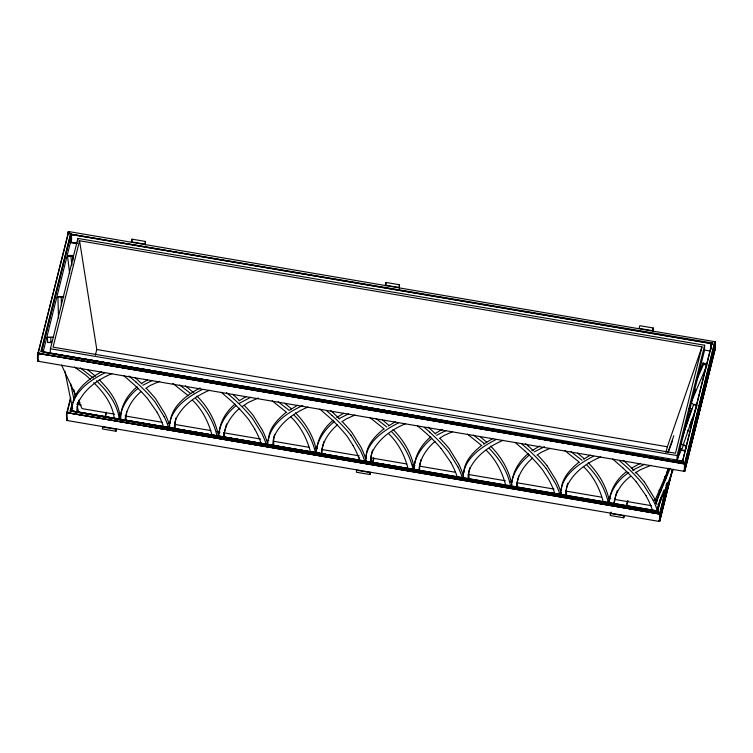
<?xml version="1.0" encoding="UTF-8"?>
<svg xmlns="http://www.w3.org/2000/svg" width="753" height="753" viewBox="0 0 753 753"><rect width="100%" height="100%" fill="white"/><g stroke="black" fill="none" stroke-linecap="round" stroke-linejoin="round"><path stroke-width="1.13" d="M714.983 341.806L715.011 349.674L684.882 470.841L684.166 470.926L684.995 470.54L683.809 471.274L38.554 361.355C37.791 360.988 37.189 360.235 38.083 352.903L68.768 231.632L68.024 232.348L69.238 231.642L68.015 232.385L68.994 231.613L67.986 232.573L69.22 231.642L714.446 341.608L715.312 342.907L715.086 341.909M68.598 232.084L69.257 231.773M659.393 513.047L660.23 513.631L659.647 513.988L659.412 521.311L659.995 520.427L658.988 521.387L659.995 520.427L658.988 521.387L67.469 420.579C65.464 418.884 68.165 420.635 66.942 420.381M40.803 351.858L70.65 233.769L70.744 235.614L70.067 233.336L71.959 235.181L70.5 233.562M658.969 521.123C659.581 520.944 659.421 521.349 659.157 520.916M659.769 520.991L659.995 513.612L667.629 482.984M714.371 341.758L715.068 342.389L684.901 463.5L684.571 471.124L683.762 471.331L684.948 470.587L684.148 470.964M70.754 235.397L70.622 233.948M69.718 411.082L70.424 410.686L658.018 511.127C657.313 511.165 656.917 509.866 658.207 511.409M37.961 361.101L37.895 353.345L39.005 352.809L37.895 353.383L38.77 354.296L38.911 353.223M50.263 353.053L50.413 348.752L77.898 238.419L704.639 345.241L704.45 350.625L676.966 460.958L677.154 455.574L704.639 345.241M77.295 243.379L70.443 242.645L70.754 234.051M70.377 242.231C71.93 241.572 72.25 235.35 70.048 233.543M70.66 397.443L66.998 412.126C65.191 414.837 68.457 422.791 66.659 419.572M77.785 241.647L77.898 238.419M115.943 431.253L116.009 429.229L102.521 426.932L102.455 428.946L115.943 431.253L116.508 428.975M131.897 242.645L132.02 239.153L145.508 241.449L145.385 244.941M369.93 474.541L370.005 472.526L356.517 470.22L356.442 472.244L369.93 474.541L370.495 472.263M385.894 285.933L386.007 282.441L399.495 284.738L399.372 288.239M623.729 517.8L623.795 515.777L610.307 513.48L610.241 515.504L623.729 517.8L624.293 515.523M653.171 331.489L653.293 327.997L639.805 325.701L639.128 328.402L652.616 330.699L653.293 327.997M667.506 482.889L659.873 513.527L659.619 521.18M710.879 348.761L711.067 344.093L712.78 342.879L711.378 344.29L711.274 345.034L711.877 343.33L682.726 460.318L681.277 460.987L683.216 461.57L682.66 460.196L681.531 461.024M711.011 348.884L711.171 344.356L712.074 343.095L682.82 460.507L681.954 460.987M711.096 349.025L711.256 344.488L712.291 342.944M714.974 345.147C716.31 343.773 713.919 340.977 714.738 342.21M715.341 342.559C713.656 339.575 716.64 347.717 715.011 349.674M38.318 354.164L38.535 352.771M38.525 354.239L38.751 352.771M67.695 413.359L66.819 412.522L67.921 412.032L67.685 413.519L66.81 412.606L67.874 412.239M66.942 413.171L66.848 412.39L67.826 412.446M67.233 413.388L67.459 411.995M67.441 413.463L67.676 411.995M657.491 511.193L657.454 510.732L658.15 511.249M71.055 234.682L70.688 235.849L70.782 234.898M683.743 471.199L684.402 470.889M38.78 354.126L37.942 353.119M71.761 410.112C72.759 391.984 89.936 380.35 104.686 372.923M169.321 426.744C170.319 408.615 187.497 396.982 202.246 389.555M170.093 422.565C171.496 406.093 186.64 395.118 200.091 387.936M267.814 443.536C269 424.645 287.232 412.663 302.857 405.472M268.68 438.227C269.621 427.431 277.942 419.082 285.867 412.531M463.801 472.63C464.262 461.354 472.865 452.562 481.082 445.804M561.277 490.391C561.333 478.654 570.115 469.392 578.652 462.436M711.397 344.488L712.526 342.879M657.011 510.967L660.268 499.625M70.311 233.411L71.704 235.152M38.789 353.957L37.904 353.298L685.249 463.594L684.421 463.01M66.866 412.926L67.121 412.051M657.943 511.541L657.425 510.873L97.946 415.609M70.81 234.399L70.509 242.588M681.314 460.864L682.538 460.347L683.216 461.57L681.559 460.77M38.045 353.694L68.457 231.933M70.848 235.134L70.236 233.985L712.696 343.086M608.735 503.672C609.921 490.768 618.147 479.539 628.793 472.583M609.243 501.771C610.175 489.695 616.961 478.682 626.637 471.566M613.77 504.651C614.881 493.243 621.507 482.993 630.619 476.244M614.109 503.861L615.982 494.316M657.755 511.456L657.473 510.816M470.032 426.49L575.207 444.835L45.189 352.62M471.03 480.96L73.578 411.75M527.025 436.42L42.375 351.802L41.961 351.133L41.302 351.576M85.409 413.632L563.46 497.121L413.19 470.879M37.819 360.471L38.676 361.064L37.659 360.442M37.932 360.583L38.723 360.875L37.838 360.941M38.083 360.678L38.111 361.195L38.723 360.875M38.262 360.762L38.676 361.064M38.469 360.875C37.274 361.694 36.728 353.204 38.874 353.411L575.207 444.835M66.998 419.901L67.299 420.541M67.168 420.07L67.638 420.099L66.763 420.212M67.394 420.052L67.026 420.409M714.522 342.144L715.162 342.031M714.766 341.711L684.759 463.377L575.245 444.618M681.757 461.015L682.416 460.62L683.216 461.57L682.133 460.911L683.216 461.57L682.453 460.497M38.064 353.562L38.356 353.684M659.214 514.186L659.647 513.988L66.904 412.606L563.46 497.121M711.303 344.836L710.427 344.008L712.347 343.434L710.427 344.008L711.303 344.648M683.978 471.359L684.571 471.124L714.748 349.787L714.286 350.013M664.937 476.442L664.353 479.736L665.144 476.64M125.149 419.27C126.579 408.305 132.895 398.431 141.291 391.4M223.632 436.062C225.072 425.097 231.387 415.214 239.783 408.192M126.692 411.58L125.902 420.155M710.87 344.14L711.764 343.716L70.707 234.447L70.782 234.992M316.156 451.405C317.634 439.526 325.014 429.182 334.144 421.765M316.844 448.355C318.19 437.22 324.684 427.215 333.231 420.155M414.621 463.999C416.117 453.231 422.574 443.649 430.829 436.787M512.012 481.619C513.358 470.484 519.852 460.478 528.399 453.419M69.22 231.642C67.356 232.508 68.57 231.698 68.269 232.14M672.485 469.976L659.967 520.568L658.781 521.311M38.958 353.016L38.243 353.308M67.986 232.573L68.052 232.348M659.995 520.427L658.856 521.067M684.901 463.5L41.5 351.463L70.726 234.211M41.669 351.359L70.782 234.531M43.203 351.755L70.443 242.372M79.564 240.753L53.068 347.152L675.479 453.24L701.984 346.841L79.564 240.753L96.789 349.514L95.377 355.2M70.65 398.459L67.111 412.851L66.838 420.221L67.638 420.099M104.912 416.88L330.473 455.236L70.424 410.686L71.836 405.01M71.996 404.935L70.424 410.686M132.02 239.153L131.351 241.845L144.83 244.151L145.508 241.449M105.072 416.72L106.201 412.183M105.58 416.418L106.427 413.002M119.341 417.576L120.198 414.159M386.007 282.441L385.338 285.142L398.826 287.439L399.495 284.738M359.059 460.017L359.623 457.739M372.547 462.314L373.676 457.777M372.773 463.151L373.902 458.596M610.523 514.365L611.088 512.078M626.054 506.703L627.465 501.027M626.562 506.402L627.983 500.707M665.925 452.449L667.346 446.764L701.984 346.841M665.05 480.442L667.864 469.157M660.965 497.827L657.595 511.334L660.918 497.441M665.445 479.284L667.986 469.072M665.454 479.802L667.977 469.665M666.8 485.045L659.732 513.405L521.132 489.61M672.213 470.088L659.477 521.189M672.363 470.041L659.675 521.001M714.908 349.712L684.731 470.823L684.053 471.19M72.825 402.544C76.401 388.181 89.193 378.514 101.589 371.794M667.949 452.129L673.85 435.742M226.54 423.93L224.338 433.013L224.394 436.947M323.828 441.672L321.955 449.654L322.02 454.567M421.087 459.424L419.553 466.286L419.619 471.199M518.657 476.056L517.132 482.918L517.189 487.831M691.245 403.439L692.289 403.316L693.56 404.672L681.983 438.481M694.511 404.474L695.546 404.352L696.826 405.698L683.272 444.75M682.933 460.789L682.378 461.081M689.466 426.405L691.951 419.308M70.744 235.614L71.469 234.927M655.543 502.74L668.852 469.646M658.423 504.839L660.325 499.493M655.797 503.437L670.132 468.215M657.275 509.405L673.398 469.251M668.203 452.421L672.495 440.844M660.682 498.524L662.471 493.695M684.016 431.365L691.706 408.954L690.275 408.22L689.089 408.54M687.282 432.401L688.393 429.426M681.7 448.826L676.74 460.808M690.99 402.817L706.851 365.327L703.594 364.292L703.151 362.974L706.408 364M694.435 392.473L695.687 389.357M616.246 493.347L617.422 490.448M703.151 362.974L697.777 375.794M686.284 447.273L684.722 451.075L681.465 450.049L683.413 445.287L681.7 444.119M695.951 381.705L703.594 364.292M662.828 492.735L664.127 489.723M654.95 500.5L668.946 468.272M665.868 485.704L667.271 482.569M70.838 235.491L71.479 235.152M337.41 424.833C328.675 432.269 321.616 442.924 321.286 454.661M435.008 441.465C426.273 448.91 419.214 459.565 418.884 471.303M532.578 458.097C523.843 465.533 516.793 476.197 516.454 487.925M137.112 386.731C127.954 394.431 120.489 405.754 120.791 418.094M234.823 404.239C226.239 411.599 219.452 422.273 219.264 433.822M138.034 388.341C128.537 396.172 120.32 407.364 120.085 420.089M235.736 405.848C226.549 413.529 218.812 424.56 218.577 436.872M431.742 438.406C422.245 446.237 414.028 457.429 413.802 470.145M529.312 455.028C519.815 462.86 511.598 474.061 511.372 486.777M684.712 471.067L685.014 463.584L714.945 342.173M689.456 411.656L690.981 410.376M383.484 429.163C374.552 436.429 365.045 446.567 366.287 458.991M70.914 410.611L71.488 411.194M684.326 471.227L684.854 470.757M242.419 406.404L248.452 402.384L258.279 397.998M145.687 388.416L149.96 385.602L159.787 381.216M341.796 421.849L346.069 419.026L354.964 415.007M439.394 438.481L443.668 435.667L452.562 431.638M536.964 455.113L541.238 452.289L550.132 448.27M483.586 444.185L492.857 438.481M239.445 403.26L250.824 397.236M141.63 383.399L147.513 379.841M239.143 400.812L246.005 396.624M336.76 417.454L343.622 413.265M388.492 425.934L395.259 421.849M435.338 433.464L442.199 429.323M531.929 450.718L539.769 445.945M583.66 459.198L590.427 455.113M635.24 472.94L640.37 469.759L650.818 465.326M142.901 385.225L152.332 380.444M339.01 418.649L348.441 413.877M436.608 435.29L446.04 430.509M534.178 451.913L544.551 446.717M631.362 468.178L640.332 463.359M632.416 470.239L644.587 464.319M69.662 273.574L67.572 256.359L70.867 256.444L72.683 255.512L73.107 260.18M67.572 256.359L69.398 255.427L72.683 255.512M297.642 405.208L289.199 410.376L278.205 401.82M398.356 422.979C383.277 430.575 364.829 443.065 365.619 462.041M495.954 439.611C480.875 447.207 462.427 459.697 463.217 478.682M593.524 456.243C578.445 463.839 559.997 476.329 560.787 495.314M684.232 464.159L684.665 463.961L684.101 471.293M111.868 373.629C99.208 378.994 87.141 387.098 80.091 399.184A128.339 54.131 12.5 0 0 76.844 411.364M209.428 390.261C196.768 395.626 184.701 403.73 177.652 415.807A128.339 54.131 12.5 0 0 174.404 427.996M307.921 407.053C295.261 412.409 283.194 420.522 276.144 432.599A128.339 54.131 12.5 0 0 272.897 444.778M405.538 423.685C392.887 429.05 380.811 437.154 373.761 449.23A128.339 54.131 12.5 0 0 370.514 461.42M503.136 440.326C490.485 445.682 478.409 453.795 471.359 465.872A128.339 54.131 12.5 0 0 468.112 478.051M600.706 456.958C588.055 462.314 575.989 470.427 568.939 482.504A128.339 54.131 12.5 0 0 565.691 494.683M711.171 343.82L712.554 343.264M710.691 343.989L712.084 343.584M681.983 460.855L682.463 460.911M58.508 317.973L57.915 296.804L63.807 296.673M57.915 296.804L63.214 296.654M656.889 510.986L657.623 511.052M53.388 337.353L47.401 337.353L47.703 342.502L51.317 342.276M47.401 337.353L53.774 337.306M680.241 449.466L681.653 449.419M681.776 444.599L683.432 444.599L686.68 446.313L683.413 445.287M47.703 342.502L50.997 342.587L50.696 337.438M41.5 351.463L42.083 351.5M58.612 354.767L397.622 412.54M349.43 404.229L684.213 462.775M659.572 513.245L364.753 461.165L407.42 468.507M457.513 477.195L655.534 512.379L407.279 468.498M66.923 412.493L67.714 413.19M349.11 404.201L680.025 462.257L454.577 422.405M49.114 353.091L682.049 460.921M75.347 411.872L77.615 412.239M79.893 412.606L82.162 412.983M84.43 413.35L86.708 413.717M71.234 242.193L76.731 243.106M70.857 242.372L76.627 243.332M88.958 414.094L91.198 414.479M93.447 414.856L95.697 415.232M711.896 343.566L70.434 234.211L70.81 234.663M704.121 349.976L710.757 351.162M96.789 349.514L667.346 446.764M50.413 348.752L677.154 455.574M684.844 463.867L38.384 353.515M658.884 490.184L661.2 490.58M77.851 402.403L80.166 402.799M655.035 500.783L657.35 501.178M76.627 404.229L81.258 405.01M114.541 414.159L82.068 408.625L78.566 401.208M124.979 415.938L162.083 422.264M167.881 423.252L170.206 423.647M174.837 424.438L210.793 430.565M216.591 431.554L220.064 432.147M223.547 432.74L260.651 439.065M266.449 440.053L268.774 440.449M273.414 441.239L309.361 447.367M315.159 448.355L317.474 448.75M322.115 449.541L359.228 455.866M370.824 457.843L406.771 463.97M412.569 464.959L414.884 465.354M419.525 466.145L455.48 472.272M468.234 474.446L505.338 480.772M509.979 481.562L512.304 481.958M516.935 482.748L554.048 489.074M565.644 491.05L601.591 497.178M608.546 498.364L610.871 498.759M614.344 499.352L651.458 505.677M659.816 513.904L67.299 412.738M81.672 358.522L112.244 363.746M684.468 464.055L614.58 451.734M365.073 461.184L659.195 512.802M659.873 513.527L329.899 455.198M659.44 514.083L598.051 503.211M71.13 410.865L521.114 489.704M397.471 412.531L667.036 460.177M66.584 419.637L67.45 420.447M693.56 404.672L696.826 405.698M66.716 420.023L67.205 420.4M80.298 367.897L93.316 377.987M74.415 366.993L85.88 375.248L90.52 379.512M564.985 450.736L579.462 462.351M467.406 434.105L481.892 445.72M369.808 417.473L384.294 429.088M272.191 400.831L286.677 412.446M172.879 383.456L188.184 395.654M682.416 460.761L683.216 461.57M570.99 451.725L582.031 460.281M473.421 435.093L484.461 443.658M375.822 418.461L386.863 427.017M179.713 385.028L190.754 393.593M577.579 453.184L584.309 458.812M480.009 436.561L486.739 442.18M382.411 419.92L389.141 425.549M284.785 403.288L291.515 408.907M185.445 385.818L193.822 392.906M87.32 369.459L95.593 376.302M226.521 392.633L233.637 398.742M128.961 376.001L136.077 382.11M683.451 450.021L684.722 451.075M680.194 448.986L681.465 450.049M612.622 458.982L622.853 467.886M515.052 442.359L525.283 451.254M417.454 425.718L427.685 434.622A275.033 115.953 12.3 0 1 441.023 448.44M319.827 409.086L330.068 417.981A275.033 115.953 12.3 0 1 343.406 431.798L347.293 436.476L353.223 445.738M221.344 392.294L231.576 401.198A275.033 115.953 12.3 0 1 244.913 415.016L248.801 419.694L254.73 428.946M123.784 375.662L134.015 384.567A275.033 115.953 12.3 0 1 147.353 398.384M623.239 460.337L625.592 462.38A281.264 118.682 12.3 0 1 634.035 470.512M619.446 460.667L624.924 465.429A281.566 118.814 12.3 0 1 643.777 485.177L653.03 500.058M525.669 443.705L528.013 445.757M521.876 444.035L527.345 448.807A281.566 118.814 12.3 0 1 546.207 468.545M428.071 427.073L430.415 429.116A281.264 118.682 12.3 0 1 435.554 433.973M424.278 427.393L429.747 432.166M330.454 410.432L332.798 412.475M326.651 410.762L332.129 415.534M232.743 394.327L234.305 395.692A281.264 118.682 12.3 0 1 239.445 400.549M135.182 377.695L136.745 379.06A281.264 118.682 12.3 0 1 141.884 383.917M99.283 379.879C109.882 390.242 119.341 403.316 120.169 418.612M96.45 380.764C107.124 391.042 117.336 403.457 119.181 418.668M93.758 382.693C103.538 392.266 112.508 403.975 114.174 417.962M588.244 462.775C599.068 473.628 606.909 487.323 609.666 502.467M490.674 446.143C501.131 456.76 509.103 469.947 511.786 484.734M393.075 429.511C403.533 440.119 411.505 453.315 414.188 468.102M295.458 412.87C305.916 423.487 313.888 436.674 316.571 451.461M196.966 396.087C208.157 407.175 215.847 421.369 218.69 436.881M583.679 466.804C593.26 475.981 599.492 487.991 602.937 500.707M486.099 450.172C495.69 459.349 501.912 471.359 505.367 484.075M388.501 433.54C398.092 442.717 404.314 454.718 407.768 467.444M290.884 416.898C300.475 426.076 306.697 438.086 310.151 450.802M192.392 400.107C202.538 409.773 208.807 422.631 212.224 436.072M586.803 465.006C597.345 475.614 605.365 488.556 608.377 503.315M489.224 448.383C499.06 458.521 507.24 470.474 510.186 484.48M391.626 431.742C402.177 442.35 410.197 455.283 413.209 470.051M294.009 415.11C304.56 425.709 312.58 438.651 315.582 453.41M195.516 398.318C206.068 408.926 214.087 421.859 217.09 436.618M636.238 481.704L646.008 495.643M441.07 448.44L450.84 462.38M147.4 398.384L157.17 412.324M644.493 482.127L653.698 497.008A262.957 111.18 12.1 0 1 657.124 504.887M546.923 465.495L556.128 480.376A262.957 111.18 12.1 0 1 561.38 494.09M546.254 468.545L555.46 483.426A262.957 111.171 12.1 0 1 560.166 495.201M351.039 435.272L360.235 450.153A262.957 111.171 12.1 0 1 364.339 459.979M458.53 463.744L449.325 448.863A281.264 118.682 12.3 0 0 440.458 438.886M457.862 466.794L448.656 451.913A281.566 118.814 12.3 0 0 429.699 432.175M262.421 430.311L253.215 415.44A281.264 118.682 12.3 0 0 244.349 405.462M164.182 416.738L154.986 401.857A281.566 118.814 12.3 0 0 136.029 382.119M61.567 365.167L76.072 395.909M73.86 389.715L75.413 397.264M70.575 383.588L74.067 399.984M72.561 408.691L64.88 371.163M77.258 406.441L78.274 411.957M70.867 256.444L71.968 265.112M566.783 496.011L566.36 491.634A128.339 54.131 12.5 0 1 567.762 483.341M469.213 479.379L468.79 475.002A128.339 54.131 12.5 0 1 469.853 467.717M371.615 462.747L371.191 458.37A128.339 54.131 12.5 0 1 372.594 450.078M273.998 446.105L273.565 441.729A128.339 54.131 12.5 0 1 274.638 434.443M175.505 429.314L175.073 424.946A128.339 54.131 12.5 0 1 176.146 417.651M77.945 412.691L77.512 408.314A128.339 54.131 12.5 0 1 78.924 400.022M72.439 407.062L72.617 408.935M61.209 296.889L61.417 305.417M414.442 464.996L414.498 468.15M622.797 467.895A275.033 115.953 12.3 0 1 636.191 481.704M645.923 495.634A256.745 108.498 12.2 0 1 652.136 509.423M657.802 506.835A262.957 111.18 12.1 0 1 658.687 509.753M653.049 500.058A262.957 111.171 12.1 0 1 657.124 509.885M635.626 472.159A281.264 118.682 12.3 0 1 644.446 482.127M525.227 451.263A275.033 115.953 12.3 0 1 538.621 465.072L542.508 469.75L548.438 479.012A256.745 108.498 12.2 0 1 554.556 492.791M527.957 445.757A281.264 118.682 12.3 0 1 533.152 450.605M538.056 455.527A281.264 118.682 12.3 0 1 546.876 465.495M450.755 462.37A256.745 108.498 12.2 0 1 456.958 476.16M458.558 463.744A262.957 111.18 12.1 0 1 463.519 476.489M457.88 466.794A262.957 111.171 12.1 0 1 461.956 476.621M353.138 445.729A256.745 108.498 12.2 0 1 359.341 459.518M365.619 458.878A262.957 111.18 12.1 0 0 360.941 447.103L351.707 432.222A281.264 118.682 12.3 0 0 342.841 422.254M332.741 412.484A281.264 118.682 12.3 0 1 339.612 418.969M332.082 415.534A281.566 118.814 12.3 0 1 350.992 435.272M254.646 428.946A256.745 108.498 12.2 0 1 260.849 442.736M266.449 445.136A262.957 111.171 12.1 0 0 261.771 433.37L252.547 418.489A281.566 118.814 12.3 0 0 233.59 398.742M262.449 430.321A262.957 111.18 12.1 0 1 267.908 444.995M157.085 412.315A256.745 108.498 12.2 0 1 163.288 426.104M164.21 416.738A262.957 111.171 12.1 0 1 168.888 428.513M169.849 426.433A262.966 111.18 12.1 0 0 164.888 413.689L155.655 398.808A281.264 118.682 12.3 0 0 146.788 388.83"/></g></svg>
